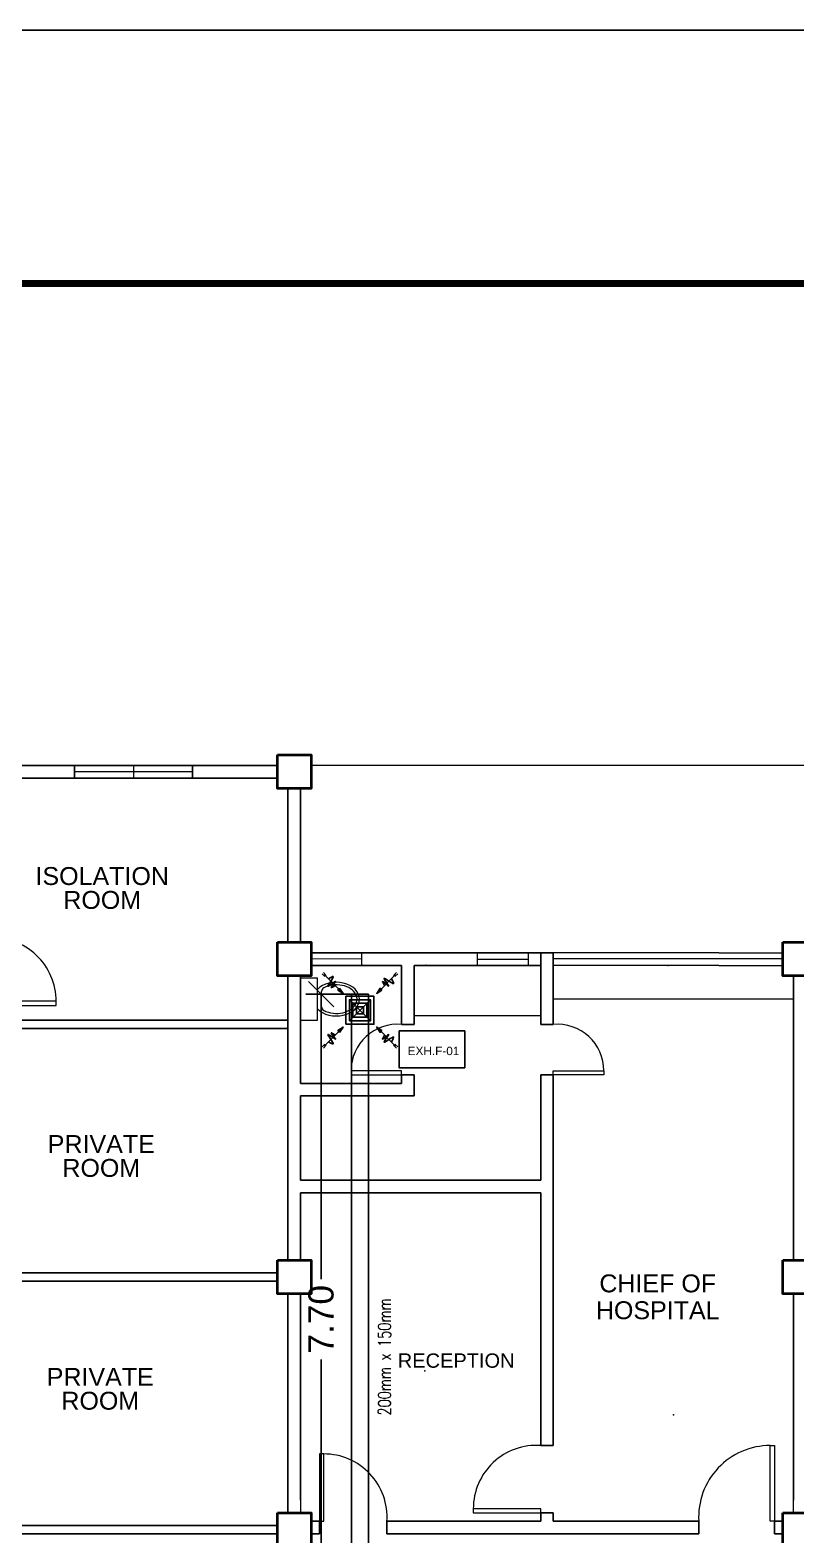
# Model space of a CAD drawing. Header units: millimetres. Extents: x 116 to 538, y 77 to 149.
# Drawn here: x 262.64 to 271.73, y 131.02 to 148.89 of the extents above; entities that cross this region are included whole.
import ezdxf

# ---------------------------------------------------------------- set-up
doc = ezdxf.new("R2010")
doc.units = ezdxf.units.MM
doc.header["$MEASUREMENT"] = 0
for name, color, linetype in [('.1', 1, 'Continuous'), ('AIR', 7, 'Continuous'), ('AIR-00', 8, 'Continuous'), ('AIR-03', 30, 'Continuous'), ('dimen', 7, 'Continuous'), ('ducting label', 7, 'Continuous'), ('exhaust', 7, 'Continuous'), ('label', 7, 'Continuous'), ('Legends', 7, 'Continuous'), ('template', 7, 'Continuous')]:
    doc.layers.add(name, color=color, linetype=linetype)
doc.styles.add('Arch-Dim', font='simplex.shx', dxfattribs={"width": 0.75})
doc.styles.get("Standard").update_dxf_attribs({"font": 'arial.ttf'})
doc.styles.add('SWISSLT175', font='swissl.ttf', dxfattribs={"height": 0.175})
doc.dimstyles.new('Copy of dimension', dxfattribs={"dimtxt": 0.3, "dimasz": 0.3, "dimexe": 0.18, "dimexo": 0.0625, "dimgap": 0.09, "dimtad": 0, "dimzin": 0, "dimdsep": 46, "dimtxsty": 'Standard', "dimblk": 'OBLIQUE', "dimcen": 0.09, "dimclrd": 256, "dimclre": 256, "dimclrt": 256, "dimadec": 0, "dimazin": 0, "dimtfac": 1, "dimtofl": 0, "dimtmove": 0, "dimatfit": 3, "dimldrblk": 'OBLIQUE', "dimfxl": 1, "dimtolj": 1, "dimtzin": 0, "dimarcsym": 0})

# ---------------------------------------------------------------- blocks, each defined once
blk = doc.blocks.new('GRILL-C-IN')
at = {"layer": 'AIR-00', "color": 7, "ltscale": 3}
for p, q in [((-0.623, 0.601), (-0.674, 0.651)), ((-0.601, 0.623), (-0.651, 0.674)), ((-0.637, 0.637), (-0.3, 0.3)), ((0.637, 0.637), (0.3, 0.3)), ((0.601, 0.623), (0.651, 0.674)), ((0.623, 0.601), (0.674, 0.651)), ((-0.637, -0.637), (-0.3, -0.3)), ((0.637, -0.637), (0.3, -0.3)), ((-0.623, -0.601), (-0.674, -0.651)), ((-0.601, -0.623), (-0.651, -0.674)), ((0.601, -0.623), (0.651, -0.674)), ((0.623, -0.601), (0.674, -0.651))]:
    blk.add_line(p, q, dxfattribs=at)
at = {"layer": 'AIR-00', "color": 7}
for p, q in [((-0.188, 0.187), (0.187, -0.188)), ((0.187, 0.187), (-0.188, -0.188))]:
    blk.add_line(p, q, dxfattribs=at)
at = {"layer": 'AIR-00', "color": 7, "ltscale": 3}
for points in [[(-0.362, 0.393), (-0.393, 0.362), (-0.3, 0.3)], [(0.393, 0.362), (0.362, 0.393), (0.3, 0.3)], [(-0.362, -0.393), (-0.393, -0.362), (-0.3, -0.3)], [(0.393, -0.362), (0.362, -0.393), (0.3, -0.3)]]:
    blk.add_lwpolyline(points, close=True, dxfattribs=at)
at = {"layer": 'AIR-00', "color": 7}
for points in [[(-0.188, -0.188), (0.187, -0.188), (0.187, 0.187), (-0.188, 0.187)], [(-0.125, -0.125), (0.125, -0.125), (0.125, 0.125), (-0.125, 0.125)], [(-0.062, -0.062), (0.062, -0.062), (0.062, 0.062), (-0.062, 0.062)]]:
    blk.add_lwpolyline(points, close=True, dxfattribs=at)
at = {"layer": 'AIR-00', "color": 7, "ltscale": 3}
for points in [[(-0.441, 0.441), (-0.512, 0.404), (-0.432, 0.514), (-0.568, 0.43), (-0.477, 0.6), (-0.561, 0.561)], [(0.441, 0.441), (0.404, 0.512), (0.514, 0.432), (0.43, 0.568), (0.6, 0.477), (0.561, 0.561)], [(-0.441, -0.441), (-0.512, -0.404), (-0.432, -0.514), (-0.568, -0.43), (-0.477, -0.6), (-0.561, -0.561)], [(0.441, -0.441), (0.404, -0.512), (0.514, -0.432), (0.43, -0.568), (0.6, -0.477), (0.561, -0.561)]]:
    blk.add_spline(points, degree=3, dxfattribs=at)
for points in [[(-0.3, 0.3), (-0.362, 0.393), (-0.393, 0.362)], [(0.3, 0.3), (0.393, 0.362), (0.362, 0.393)], [(-0.3, -0.3), (-0.362, -0.393), (-0.393, -0.362)], [(0.3, -0.3), (0.393, -0.362), (0.362, -0.393)]]:
    blk.add_solid(points, dxfattribs=at)
at = {"layer": 'AIR-03', "color": 7}
blk.add_lwpolyline([(-0.25, -0.25), (0.25, -0.25), (0.25, 0.25), (-0.25, 0.25)], close=True, dxfattribs=at)
blk = doc.blocks.new('_Oblique')
at = {"color": 0, "linetype": 'ByBlock', "lineweight": -2}
blk.add_line((-0.5, -0.5), (0.5, 0.5), dxfattribs=at)
blk = doc.blocks.new('*D81')
at = {"layer": 'Defpoints', "color": 0, "transparency": 16777216}
for p in [(266.094, 137.444), (266.655, 137.444), (266.655, 129.723)]:
    blk.add_point(p, dxfattribs=at)
at = {"layer": 'dimen', "lineweight": -2, "transparency": 16777216}
for p, q in [((266.593, 137.444), (265.914, 137.444)), ((266.094, 137.444), (266.094, 134.062)), ((266.094, 129.723), (266.094, 133.106)), ((266.593, 129.723), (265.914, 129.723))]:
    blk.add_line(p, q, dxfattribs=at)
at = {"layer": 'dimen', "lineweight": -2, "transparency": 16777216, "xscale": 0.3, "yscale": 0.3, "zscale": 0.3}
for p, rotation in [((266.094, 137.444), 90), ((266.094, 129.723), 270)]:
    blk.add_blockref('_Oblique', p, dxfattribs=dict(at, rotation=rotation))
at = {"layer": 'dimen', "transparency": 16777216, "insert": (266.094, 133.584), "char_height": 0.3, "attachment_point": 5, "rotation": 90}
blk.add_mtext('\\A1;7.70', dxfattribs=at)

msp = doc.modelspace()

# ---------------------------------------------------------------- linework, layer by layer
at = {"layer": '.1', "color": 0}
msp.add_line((324.48, 148.891), (225.204, 148.891), dxfattribs=at)
at = {"color": 8, "lineweight": 25}
for p, q in [((265.575, 140.161), (259.95, 140.16)), ((265.575, 140.011), (259.95, 140.011)), ((265.7, 138.063), (265.7, 139.887)), ((265.85, 138.063), (265.85, 139.887)), ((266.738, 137.936), (265.975, 137.936)), ((266.738, 137.936), (267.938, 137.936)), ((267.938, 137.936), (268.7, 137.936)), ((268.7, 137.936), (268.55, 137.936)), ((268.7, 137.936), (268.7, 137.086)), ((268.85, 137.936), (268.7, 137.936)), ((268.85, 137.936), (268.85, 137.086)), ((266.738, 137.786), (265.975, 137.786)), ((266.738, 137.786), (267.05, 137.786)), ((267.2, 137.786), (267.938, 137.786)), ((267.938, 137.786), (268.7, 137.786)), ((265.7, 134.288), (265.7, 137.663)), ((265.85, 136.386), (265.85, 137.663)), ((271.7, 137.663), (271.7, 134.288)), ((265.7, 137.136), (259.8, 137.136)), ((265.7, 137.036), (259.8, 137.036)), ((265.7, 134.288), (265.7, 137.036)), ((268.7, 137.086), (268.85, 137.086)), ((268.7, 136.486), (268.7, 135.236)), ((268.7, 136.486), (268.85, 136.486)), ((268.85, 136.486), (268.85, 132.086)), ((265.85, 135.236), (265.85, 136.236)), ((265.85, 135.236), (268.7, 135.236)), ((265.85, 134.288), (265.85, 135.086)), ((265.85, 135.086), (268.7, 135.086)), ((268.7, 135.086), (268.7, 132.086)), ((265.575, 134.136), (259.95, 134.136)), ((265.575, 134.036), (259.95, 134.036)), ((265.7, 131.288), (265.7, 133.888)), ((265.7, 131.436), (265.7, 133.888)), ((265.85, 131.436), (265.85, 133.888)), ((271.7, 133.888), (271.7, 131.436)), ((268.85, 132.086), (268.7, 132.086)), ((265.975, 131.186), (266.075, 131.186)), ((266.075, 131.186), (266.075, 131.036)), ((266.875, 131.186), (268.7, 131.186)), ((266.875, 131.186), (266.875, 131.036)), ((268.7, 131.286), (268.7, 131.186)), ((268.85, 131.286), (268.7, 131.286)), ((268.85, 131.286), (268.85, 131.186)), ((268.85, 131.186), (270.575, 131.186)), ((270.575, 131.186), (270.575, 131.036)), ((271.475, 131.186), (271.575, 131.186)), ((271.475, 131.186), (271.475, 131.036)), ((259.95, 131.136), (265.575, 131.136)), ((259.95, 131.036), (265.575, 131.036)), ((266.075, 131.036), (265.975, 131.036)), ((270.575, 131.036), (266.875, 131.036)), ((271.575, 131.036), (271.475, 131.036))]:
    msp.add_line(p, q, dxfattribs=at)
at = {"color": 8, "lineweight": 9}
for p, q in [((263.17, 140.16), (263.17, 140.01)), ((264.57, 140.085), (263.17, 140.085)), ((263.87, 140.16), (263.87, 140.01)), ((264.57, 140.01), (264.57, 140.16)), ((281.3, 140.161), (265.975, 140.161)), ((265.975, 137.936), (265.975, 137.936)), ((265.975, 137.936), (266.575, 137.936)), ((266.575, 137.936), (266.575, 137.786)), ((267.95, 137.786), (267.95, 137.936)), ((268.55, 137.936), (268.55, 137.786)), ((269.613, 137.936), (268.85, 137.936)), ((270.813, 137.936), (269.613, 137.936)), ((270.813, 137.936), (271.575, 137.936)), ((266.575, 137.861), (265.975, 137.863)), ((267.95, 137.861), (268.55, 137.861)), ((268.55, 137.786), (267.95, 137.786)), ((271.575, 137.863), (268.85, 137.863)), ((269.613, 137.786), (268.85, 137.786)), ((270.813, 137.786), (269.613, 137.786)), ((270.813, 137.786), (271.575, 137.786)), ((265.7, 137.136), (265.7, 137.663)), ((266.05, 137.636), (265.85, 137.636)), ((265.85, 137.636), (265.85, 137.136)), ((266.05, 137.136), (266.05, 137.636)), ((266.1, 137.295), (266.1, 137.476)), ((265.85, 137.136), (266.05, 137.136)), ((268.7, 137.186), (267.2, 137.186)), ((265.7, 131.436), (265.7, 131.288)), ((265.85, 131.436), (265.85, 131.288)), ((271.7, 131.288), (271.7, 131.436)), ((265.975, 131.186), (265.975, 131.186)), ((265.975, 131.036), (265.975, 131.036))]:
    msp.add_line(p, q, dxfattribs=at)
at = {"color": 8, "lineweight": 25, "ltscale": 0.4}
for p, q in [((267.05, 137.086), (267.05, 137.786)), ((267.2, 137.086), (267.2, 137.786)), ((267.05, 137.086), (267.2, 137.086)), ((265.85, 136.386), (267.05, 136.386)), ((265.85, 136.386), (267.05, 136.386)), ((267.05, 136.486), (267.2, 136.486)), ((267.05, 136.486), (267.05, 136.386)), ((267.2, 136.486), (267.2, 136.236)), ((265.85, 136.236), (267.2, 136.236))]:
    msp.add_line(p, q, dxfattribs=at)
at = {"color": 8, "lineweight": 9, "ltscale": 0.4}
msp.add_line((271.7, 137.386), (268.85, 137.386), dxfattribs=at)
at = {"color": 8, "lineweight": 35}
for points in [[(265.575, 140.287), (265.975, 140.287), (265.975, 139.887), (265.575, 139.887)], [(265.575, 138.063), (265.975, 138.063), (265.975, 137.663), (265.575, 137.663)], [(271.575, 138.063), (271.975, 138.063), (271.975, 137.663), (271.575, 137.663)], [(265.575, 134.288), (265.975, 134.288), (265.975, 133.888), (265.575, 133.888)], [(271.575, 134.288), (271.975, 134.288), (271.975, 133.888), (271.575, 133.888)], [(265.575, 131.288), (265.975, 131.288), (265.975, 130.888), (265.575, 130.888)], [(271.575, 131.288), (271.975, 131.288), (271.975, 130.888), (271.575, 130.888)]]:
    msp.add_lwpolyline(points, close=True, dxfattribs=at)
at = {"color": 8, "lineweight": 9}
for points in [[(263.17, 140.16), (264.57, 140.16), (264.57, 140.01), (263.17, 140.01)], [(265.975, 137.936), (266.575, 137.936), (266.575, 137.786), (265.975, 137.786)], [(267.95, 137.936), (268.55, 137.936), (268.55, 137.786), (267.95, 137.786)]]:
    msp.add_lwpolyline(points, close=True, dxfattribs=at)
at = {"color": 8, "lineweight": 13, "ltscale": 0.03}
for points in [[(262.15, 137.36), (262.15, 137.31), (262.95, 137.31), (262.95, 137.36)], [(267.05, 136.486), (267.05, 136.536), (266.45, 136.536), (266.45, 136.486)], [(268.85, 136.486), (268.85, 136.536), (269.45, 136.536), (269.45, 136.486)], [(271.475, 131.186), (271.425, 131.186), (271.425, 132.086), (271.475, 132.086)], [(266.075, 131.186), (266.125, 131.186), (266.125, 131.986), (266.075, 131.986)], [(268.7, 131.286), (268.7, 131.336), (267.9, 131.336), (267.9, 131.286)]]:
    msp.add_lwpolyline(points, close=True, dxfattribs=at)
for centre, radius, start, end in [((262.199, 137.36), 0.752, 0, 93.6952), ((267.002, 136.536), 0.552, 85.0209, 180), ((268.898, 136.536), 0.552, 0, 94.9791), ((268.652, 131.336), 0.752, 86.3048, 180), ((271.425, 131.235), 0.851, 90, 183.2732), ((266.125, 131.234), 0.752, 356.3048, 90)]:
    msp.add_arc(centre, radius, start, end, dxfattribs=at)
at = {"color": 8, "lineweight": 9}
for centre, start, end in [((266.15, 137.476), 118.0084, 180), ((266.15, 137.295), 180, 241.8499)]:
    msp.add_arc(centre, 0.05, start, end, dxfattribs=at)
msp.add_ellipse((266.275, 137.386), major_axis=(-0.275, 0), ratio=0.727273, start_param=0.612555, end_param=5.670631, dxfattribs=at)
msp.add_open_spline([(266.127, 137.251), (266.143, 137.243), (266.161, 137.235), (266.252, 137.208), (266.34, 137.213), (266.471, 137.271), (266.513, 137.321), (266.526, 137.419), (266.5, 137.472), (266.389, 137.546), (266.305, 137.563), (266.191, 137.548), (266.156, 137.536), (266.127, 137.521)], degree=3, knots=[0.937253, 0.937253, 0.937253, 0.937253, 1.185372, 1.185372, 2.113864, 2.113864, 3.042356, 3.042356, 3.970847, 3.970847, 4.899339, 4.899339, 5.346062, 5.346062, 5.346062, 5.346062], dxfattribs=at)
at = {"color": 8, "lineweight": 25}
msp.add_point((267.338, 137.786), dxfattribs=at)
at = {"color": 8, "lineweight": 9}
msp.add_point((270.213, 137.786), dxfattribs=at)
at = {"color": 8, "lineweight": 9, "ltscale": 0.3}
for p in [(267.325, 132.971), (270.275, 132.45)]:
    msp.add_point(p, dxfattribs=at)
at = {"layer": 'exhaust'}
for p, q in [((266.455, 137.444), (266.455, 129.823)), ((266.455, 137.444), (266.655, 137.444)), ((266.655, 137.444), (266.655, 129.723))]:
    msp.add_line(p, q, dxfattribs=at)
at = {"layer": 'Legends'}
msp.add_lwpolyline([(267.02, 137.009), (267.799, 137.009), (267.799, 136.572), (267.02, 136.572)], close=True, dxfattribs=at)
at = {"layer": 'template', "linetype": 'Continuous', "const_width": 0.0853}
msp.add_lwpolyline([(231.221, 81.504), (321.472, 81.504), (321.472, 145.883), (231.221, 145.883)], close=True, dxfattribs=at)

# ---------------------------------------------------------------- block references
at = {"layer": 'AIR', "xscale": 0.6658363358532475, "yscale": 0.6658363358532475, "zscale": 0.6658363358532475}
msp.add_blockref('GRILL-C-IN', (266.555, 137.253), dxfattribs=at)

# ---------------------------------------------------------------- texts
at = {"layer": 'ducting label', "color": 7, "linetype": 'Continuous', "lineweight": 25, "insert": (266.771, 132.442), "char_height": 0.15, "attachment_point": 1, "rotation": 90, "style": 'Arch-Dim'}
msp.add_mtext_dynamic_manual_height_columns('\\A1;200mm x 150mm', width=1.7349, gutter_width=1.011, heights=[0], dxfattribs=at)
at = {"layer": 'label', "color": 8, "lineweight": 9, "ltscale": 0.4, "attachment_point": 5, "style": 'SWISSLT175'}
for s, insert, char_height, line_spacing_factor in [('ISOLATION ^JROOM', (263.497, 138.704), 0.2125, 0.8), ('PRIVATE ^JROOM', (263.486, 135.522), 0.2125, 0.8), ('CHIEF OF\\PHOSPITAL', (270.089, 133.85), 0.2125, 0.9), ('RECEPTION', (267.697, 133.093), 0.17, 0.9), ('PRIVATE ^JROOM', (263.474, 132.758), 0.2125, 0.8)]:
    msp.add_mtext(s, dxfattribs=dict(at, insert=insert, char_height=char_height, line_spacing_factor=line_spacing_factor))
at = {"layer": 'Legends', "linetype": 'Continuous', "lineweight": 25, "insert": (267.122, 136.821), "char_height": 0.1, "attachment_point": 1}
msp.add_mtext_dynamic_manual_height_columns('EXH.F-01', width=0.44811, gutter_width=1.011, heights=[0], dxfattribs=at)

# ---------------------------------------------------------------- dimensions: what is measured, and where the dimension line sits
at = {"layer": 'dimen'}
dim = msp.add_linear_dim(base=(266.094, 137.444), p1=(266.655, 129.723), p2=(266.655, 137.444), angle=90, text='7.70', dimstyle='Copy of dimension', dxfattribs=at)
dim.commit()
dim.dimension.update_dxf_attribs({"geometry": '*D81', "text_midpoint": (266.094, 133.584)})

doc.saveas('drawing.dxf')
